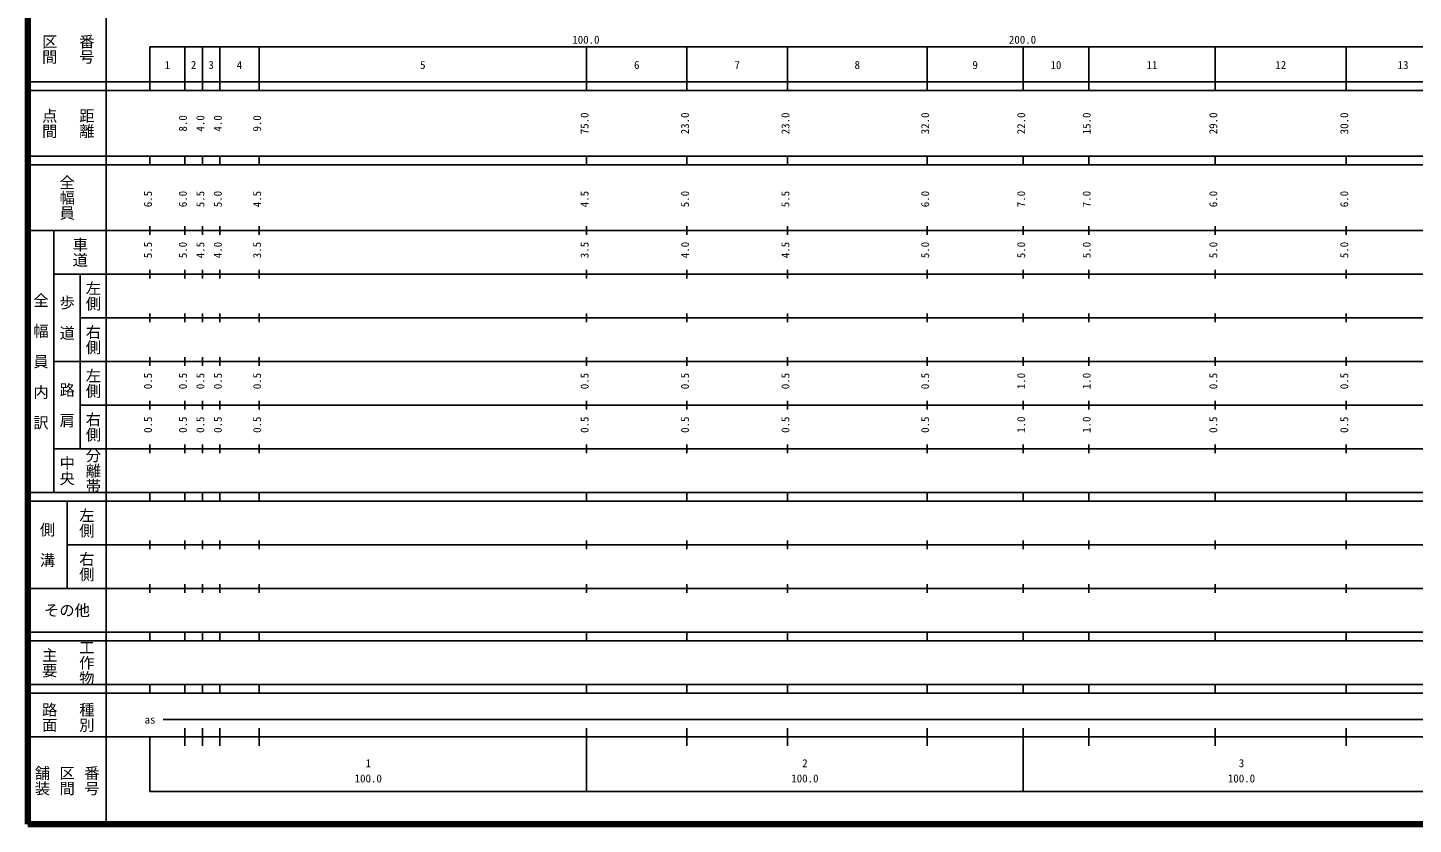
# Model space of a CAD drawing. Units: millimetres on the paper, enlarged 1000 times. Extents: x 40000 to 680000, y 20000 to 380000.
# Drawn here: x 40000 to 357348, y 20000 to 202409 of the extents above; entities that cross this region are included whole.
import ezdxf
from ezdxf.enums import TextEntityAlignment as Align

# ---------------------------------------------------------------- set-up
doc = ezdxf.new("R2010")
doc.units = ezdxf.units.MM
doc.header["$LTSCALE"] = 1000
doc.layers.add('M-TTL', color=2, linetype='Continuous', lineweight=140)
doc.layers.add('M-TTL-BAND', color=7, linetype='Continuous', lineweight=25)
doc.styles.add('@ＭＳ ゴシック', font='')
doc.styles.add('ＭＳ ゴシック', font='')
doc.styles.get('@ＭＳ ゴシック').set_extended_font_data('@MS Gothic')
doc.styles.get('ＭＳ ゴシック').set_extended_font_data('MS Gothic')

msp = doc.modelspace()

# ---------------------------------------------------------------- linework, layer by layer
at = {"layer": 'M-TTL'}
for p, q in [((40000, 380000), (40000, 20000)), ((40000, 20000), (680000, 20000))]:
    msp.add_line(p, q, dxfattribs=at)
at = {"layer": 'M-TTL-BAND'}
for p, q in [((58000, 370000), (58000, 20000)), ((68000, 198000), (579000, 198000)), ((68000, 198000), (68000, 188000)), ((76000, 188000), (76000, 198000)), ((80000, 188000), (80000, 198000)), ((84000, 188000), (84000, 198000)), ((93000, 188000), (93000, 198000)), ((168000, 188000), (168000, 198000)), ((191000, 188000), (191000, 198000)), ((214000, 188000), (214000, 198000)), ((246000, 188000), (246000, 198000)), ((268000, 188000), (268000, 198000)), ((283000, 188000), (283000, 198000)), ((312000, 188000), (312000, 198000)), ((342000, 188000), (342000, 198000)), ((40000, 190000), (579000, 190000)), ((40000, 188000), (579000, 188000)), ((40000, 173000), (579000, 173000)), ((68000, 171000), (68000, 173000)), ((76000, 171000), (76000, 173000)), ((80000, 171000), (80000, 173000)), ((84000, 171000), (84000, 173000)), ((93000, 171000), (93000, 173000)), ((168000, 171000), (168000, 173000)), ((191000, 171000), (191000, 173000)), ((214000, 171000), (214000, 173000)), ((246000, 171000), (246000, 173000)), ((268000, 171000), (268000, 173000)), ((283000, 171000), (283000, 173000)), ((312000, 171000), (312000, 173000)), ((342000, 171000), (342000, 173000)), ((40000, 171000), (579000, 171000)), ((40000, 156000), (579000, 156000)), ((46000, 96000), (46000, 156000)), ((68000, 155000), (68000, 157000)), ((76000, 155000), (76000, 157000)), ((80000, 155000), (80000, 157000)), ((84000, 155000), (84000, 157000)), ((93000, 155000), (93000, 157000)), ((168000, 155000), (168000, 157000)), ((191000, 155000), (191000, 157000)), ((214000, 155000), (214000, 157000)), ((246000, 155000), (246000, 157000)), ((268000, 155000), (268000, 157000)), ((283000, 155000), (283000, 157000)), ((312000, 155000), (312000, 157000)), ((342000, 155000), (342000, 157000)), ((46000, 146000), (579000, 146000)), ((52000, 146000), (52000, 106000)), ((68000, 145000), (68000, 147000)), ((76000, 145000), (76000, 147000)), ((80000, 145000), (80000, 147000)), ((84000, 145000), (84000, 147000)), ((93000, 145000), (93000, 147000)), ((168000, 145000), (168000, 147000)), ((191000, 145000), (191000, 147000)), ((214000, 145000), (214000, 147000)), ((246000, 145000), (246000, 147000)), ((268000, 145000), (268000, 147000)), ((283000, 145000), (283000, 147000)), ((312000, 145000), (312000, 147000)), ((342000, 145000), (342000, 147000)), ((68000, 135000), (68000, 137000)), ((76000, 135000), (76000, 137000)), ((80000, 135000), (80000, 137000)), ((84000, 135000), (84000, 137000)), ((93000, 135000), (93000, 137000)), ((168000, 135000), (168000, 137000)), ((191000, 135000), (191000, 137000)), ((214000, 135000), (214000, 137000)), ((246000, 135000), (246000, 137000)), ((268000, 135000), (268000, 137000)), ((283000, 135000), (283000, 137000)), ((312000, 135000), (312000, 137000)), ((342000, 135000), (342000, 137000)), ((52000, 136000), (579000, 136000)), ((68000, 125000), (68000, 127000)), ((76000, 125000), (76000, 127000)), ((80000, 125000), (80000, 127000)), ((84000, 125000), (84000, 127000)), ((93000, 125000), (93000, 127000)), ((168000, 125000), (168000, 127000)), ((191000, 125000), (191000, 127000)), ((214000, 125000), (214000, 127000)), ((246000, 125000), (246000, 127000)), ((268000, 125000), (268000, 127000)), ((283000, 125000), (283000, 127000)), ((312000, 125000), (312000, 127000)), ((342000, 125000), (342000, 127000)), ((46000, 126000), (579000, 126000)), ((52000, 116000), (579000, 116000)), ((68000, 115000), (68000, 117000)), ((76000, 115000), (76000, 117000)), ((80000, 115000), (80000, 117000)), ((84000, 115000), (84000, 117000)), ((93000, 115000), (93000, 117000)), ((168000, 115000), (168000, 117000)), ((191000, 115000), (191000, 117000)), ((214000, 115000), (214000, 117000)), ((246000, 115000), (246000, 117000)), ((268000, 115000), (268000, 117000)), ((283000, 115000), (283000, 117000)), ((312000, 115000), (312000, 117000)), ((342000, 115000), (342000, 117000)), ((46000, 106000), (579000, 106000)), ((68000, 105000), (68000, 107000)), ((76000, 105000), (76000, 107000)), ((80000, 105000), (80000, 107000)), ((84000, 105000), (84000, 107000)), ((93000, 105000), (93000, 107000)), ((168000, 105000), (168000, 107000)), ((191000, 105000), (191000, 107000)), ((214000, 105000), (214000, 107000)), ((246000, 105000), (246000, 107000)), ((268000, 105000), (268000, 107000)), ((283000, 105000), (283000, 107000)), ((312000, 105000), (312000, 107000)), ((342000, 105000), (342000, 107000)), ((40000, 96000), (579000, 96000)), ((68000, 94000), (68000, 96000)), ((76000, 94000), (76000, 96000)), ((80000, 94000), (80000, 96000)), ((84000, 94000), (84000, 96000)), ((93000, 94000), (93000, 96000)), ((168000, 94000), (168000, 96000)), ((191000, 94000), (191000, 96000)), ((214000, 94000), (214000, 96000)), ((246000, 94000), (246000, 96000)), ((268000, 94000), (268000, 96000)), ((283000, 94000), (283000, 96000)), ((312000, 94000), (312000, 96000)), ((342000, 94000), (342000, 96000)), ((40000, 94000), (579000, 94000)), ((49000, 94000), (49000, 74000)), ((49000, 84000), (579000, 84000)), ((68000, 83000), (68000, 85000)), ((76000, 83000), (76000, 85000)), ((80000, 83000), (80000, 85000)), ((84000, 83000), (84000, 85000)), ((93000, 83000), (93000, 85000)), ((168000, 83000), (168000, 85000)), ((191000, 83000), (191000, 85000)), ((214000, 83000), (214000, 85000)), ((246000, 83000), (246000, 85000)), ((268000, 83000), (268000, 85000)), ((283000, 83000), (283000, 85000)), ((312000, 83000), (312000, 85000)), ((342000, 83000), (342000, 85000)), ((40000, 74000), (579000, 74000)), ((68000, 73000), (68000, 75000)), ((76000, 73000), (76000, 75000)), ((80000, 73000), (80000, 75000)), ((84000, 73000), (84000, 75000)), ((93000, 73000), (93000, 75000)), ((168000, 73000), (168000, 75000)), ((191000, 73000), (191000, 75000)), ((214000, 73000), (214000, 75000)), ((246000, 73000), (246000, 75000)), ((268000, 73000), (268000, 75000)), ((283000, 73000), (283000, 75000)), ((312000, 73000), (312000, 75000)), ((342000, 73000), (342000, 75000)), ((40000, 64000), (579000, 64000)), ((68000, 62000), (68000, 64000)), ((76000, 62000), (76000, 64000)), ((80000, 62000), (80000, 64000)), ((84000, 62000), (84000, 64000)), ((93000, 62000), (93000, 64000)), ((168000, 62000), (168000, 64000)), ((191000, 62000), (191000, 64000)), ((214000, 62000), (214000, 64000)), ((246000, 62000), (246000, 64000)), ((268000, 62000), (268000, 64000)), ((283000, 62000), (283000, 64000)), ((312000, 62000), (312000, 64000)), ((342000, 62000), (342000, 64000)), ((40000, 62000), (579000, 62000)), ((40000, 52000), (579000, 52000)), ((68000, 50000), (68000, 52000)), ((76000, 50000), (76000, 52000)), ((80000, 50000), (80000, 52000)), ((84000, 50000), (84000, 52000)), ((93000, 50000), (93000, 52000)), ((168000, 50000), (168000, 52000)), ((191000, 50000), (191000, 52000)), ((214000, 50000), (214000, 52000)), ((246000, 50000), (246000, 52000)), ((268000, 50000), (268000, 52000)), ((283000, 50000), (283000, 52000)), ((312000, 50000), (312000, 52000)), ((342000, 50000), (342000, 52000)), ((40000, 50000), (579000, 50000)), ((71000, 44000), (565000, 44000)), ((76000, 38000), (76000, 42000)), ((80000, 38000), (80000, 42000)), ((84000, 38000), (84000, 42000)), ((93000, 38000), (93000, 42000)), ((168000, 27500), (168000, 42000)), ((191000, 38000), (191000, 42000)), ((214000, 38000), (214000, 42000)), ((246000, 38000), (246000, 42000)), ((268000, 27500), (268000, 42000)), ((283000, 38000), (283000, 42000)), ((312000, 38000), (312000, 42000)), ((342000, 38000), (342000, 42000)), ((40000, 40000), (579000, 40000)), ((68000, 40000), (68000, 27500)), ((68000, 27500), (579000, 27500))]:
    msp.add_line(p, q, dxfattribs=at)

# ---------------------------------------------------------------- texts
at = {"layer": 'M-TTL-BAND', "style": '@ＭＳ ゴシック'}
for s, p in [('区間', (45000, 197500)), ('番号', (53500, 197500)), ('点間', (45000, 180500)), ('距離', (53500, 180500)), ('全幅員', (49000, 163500)), ('車道', (52000, 151000)), ('左側', (55000, 141000)), ('全\u3000幅\u3000員\u3000内\u3000訳', (43000, 126000)), ('歩\u3000道', (49000, 136000)), ('右側', (55000, 131000)), ('左側', (55000, 121000)), ('路\u3000肩', (49000, 116000)), ('右側', (55000, 111000)), ('分離帯', (55000, 101000)), ('中央', (49000, 101000)), ('左側', (53500, 89000)), ('側\u3000溝', (44500, 84000)), ('右側', (53500, 79000)), ('主要', (45000, 57000)), ('工作物', (53500, 57000)), ('路面', (45000, 44500)), ('種別', (53500, 44500)), ('舗装', (43333, 30000)), ('区間', (49000, 30000)), ('番号', (54667, 30000))]:
    msp.add_text(s, height=2566, rotation=270, dxfattribs=at).set_placement(p, align=Align.MIDDLE_CENTER)
at = {"layer": 'M-TTL-BAND', "style": 'ＭＳ ゴシック'}
for s, p in [('100.0', (167844, 198195)), ('200.0', (267844, 198195)), ('1', (72000, 192405)), ('2', (78000, 192405)), ('3', (82000, 192405)), ('4', (88500, 192405)), ('5', (130500, 192405)), ('6', (179500, 192405)), ('7', (202500, 192405)), ('8', (230000, 192405)), ('9', (257000, 192405)), ('10', (275500, 192405)), ('11', (297500, 192405)), ('12', (327000, 192405)), ('13', (355000, 192405)), ('as', (68000, 42500)), ('1', (118000, 32523)), ('2', (218000, 32523)), ('3', (318000, 32523)), ('100.0', (118000, 29033)), ('100.0', (218000, 29033)), ('100.0', (318000, 29033))]:
    msp.add_text(s, height=1833, dxfattribs=at).set_placement(p, align=Align.BOTTOM_CENTER)
for s, p in [('8.0', (77000, 180500)), ('4.0', (81000, 180500)), ('4.0', (85000, 180500)), ('9.0', (94000, 180500)), ('75.0', (169000, 180500)), ('23.0', (192000, 180500)), ('23.0', (215000, 180500)), ('32.0', (247000, 180500)), ('22.0', (269000, 180500)), ('15.0', (284000, 180500)), ('29.0', (313000, 180500)), ('30.0', (343000, 180500)), ('6.5', (69000, 163174)), ('6.0', (77000, 163174)), ('5.5', (81000, 163174)), ('5.0', (85000, 163174)), ('4.5', (94000, 163174)), ('4.5', (169000, 163174)), ('5.0', (192000, 163174)), ('5.5', (215000, 163174)), ('6.0', (247000, 163174)), ('7.0', (269000, 163174)), ('7.0', (284000, 163174)), ('6.0', (313000, 163174)), ('6.0', (343000, 163174)), ('5.5', (69000, 151500)), ('5.0', (77000, 151500)), ('4.5', (81000, 151500)), ('4.0', (85000, 151500)), ('3.5', (94000, 151500)), ('3.5', (169000, 151500)), ('4.0', (192000, 151500)), ('4.5', (215000, 151500)), ('5.0', (247000, 151500)), ('5.0', (269000, 151500)), ('5.0', (284000, 151500)), ('5.0', (313000, 151500)), ('5.0', (343000, 151500)), ('0.5', (69000, 121500)), ('0.5', (77000, 121500)), ('0.5', (81000, 121500)), ('0.5', (85000, 121500)), ('0.5', (94000, 121500)), ('0.5', (169000, 121500)), ('0.5', (192000, 121500)), ('0.5', (215000, 121500)), ('0.5', (247000, 121500)), ('1.0', (269000, 121500)), ('1.0', (284000, 121500)), ('0.5', (313000, 121500)), ('0.5', (343000, 121500)), ('0.5', (69000, 111500)), ('0.5', (77000, 111500)), ('0.5', (81000, 111500)), ('0.5', (85000, 111500)), ('0.5', (94000, 111500)), ('0.5', (169000, 111500)), ('0.5', (192000, 111500)), ('0.5', (215000, 111500)), ('0.5', (247000, 111500)), ('1.0', (269000, 111500)), ('1.0', (284000, 111500)), ('0.5', (313000, 111500)), ('0.5', (343000, 111500))]:
    msp.add_text(s, height=1833, rotation=90, dxfattribs=at).set_placement(p, align=Align.BOTTOM_CENTER)
msp.add_text('その他', height=2566, dxfattribs=at).set_placement((49000, 69000), align=Align.MIDDLE_CENTER)

doc.saveas('drawing.dxf')
